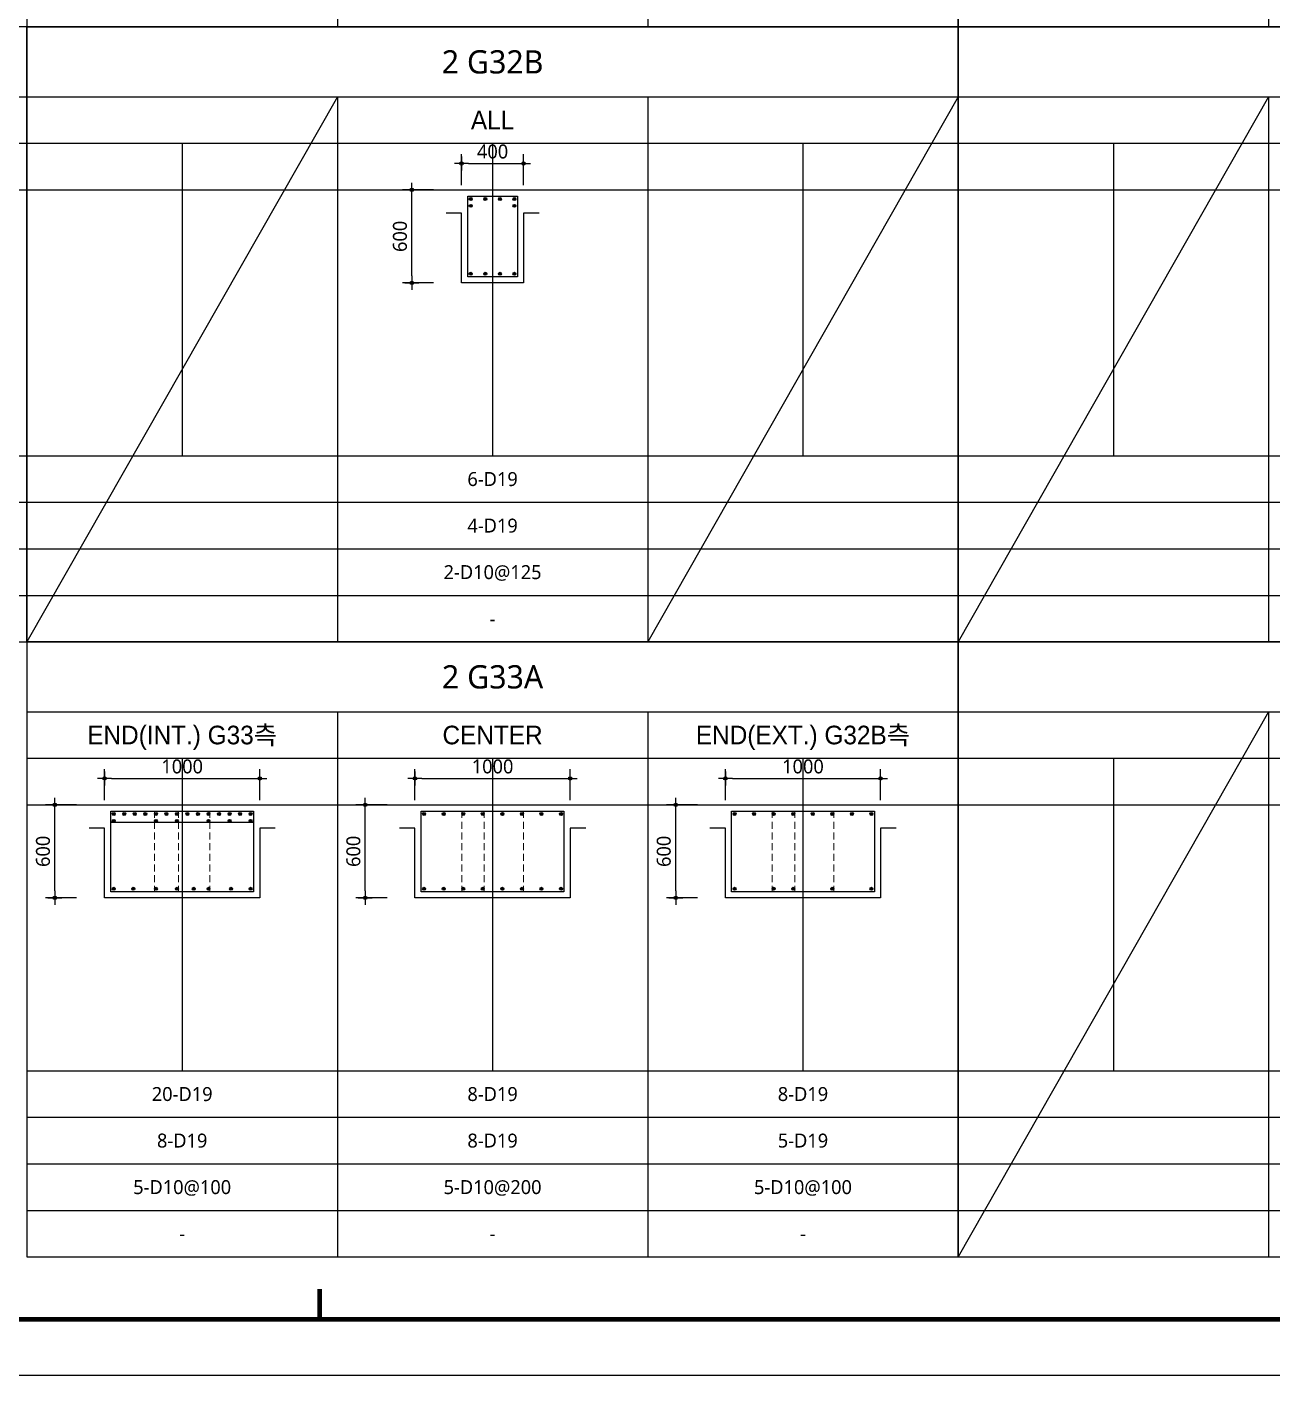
# Model space of a CAD drawing. Header units: millimetres. Extents: x 0 to 252030, y -124740 to 196020.
# Drawn here: x 85353 to 93375, y 124740 to 133430 of the extents above; entities that cross this region are included whole.
import ezdxf
from ezdxf.enums import TextEntityAlignment as Align

# ---------------------------------------------------------------- set-up
doc = ezdxf.new("R2010")
doc.units = ezdxf.units.MM
doc.header["$LTSCALE"] = 30
doc.linetypes.add('HID', pattern=[2.3, 1.5, -0.8])
doc.layers.get('DEFPOINTS').update_dxf_attribs({"color": 142})
for name, color, linetype in [('0-SEC1', 3, 'Continuous'), ('CON', 2, 'Continuous'), ('DIM', 7, 'Continuous'), ('ETC', 7, 'Continuous'), ('S-철근', 3, 'Continuous'), ('SHEET', 7, 'Continuous'), ('TXT', 3, 'Continuous'), ('XR-FORM_(도룡동)$0$Sheet', 7, 'Continuous')]:
    doc.layers.add(name, color=color, linetype=linetype)
doc.layers.add('TieBar', color=7, linetype='HID', lineweight=0)
doc.styles.get("Standard").update_dxf_attribs({"font": 'malgun.ttf'})
doc.styles.add('돋움', font='Dotum.ttf')
doc.styles.add('맑은 고딕', font='malgun.ttf')
doc.dimstyles.new('30NDIM', dxfattribs={"dimscale": 50, "dimtxt": 3, "dimasz": 1.5, "dimexe": 2, "dimexo": 6, "dimgap": 1, "dimtad": 1, "dimdec": 0, "dimrnd": 0.25, "dimzin": 0, "dimdsep": 46, "dimtxsty": 'Standard', "dimblk": 'Z_DOT', "dimcen": 5, "dimclrd": 256, "dimclre": 256, "dimclrt": 3, "dimadec": 0, "dimazin": 0, "dimtm": 1e-09, "dimtfac": 1, "dimtdec": 0, "dimtix": 1, "dimtmove": 2, "dimatfit": 1, "dimldrblk": 'Z_DOT', "dimfxl": 1, "dimtolj": 1, "dimtzin": 0, "dimarcsym": 0})

# ---------------------------------------------------------------- blocks, each defined once
blk = doc.blocks.new('XR-FORM_(도룡동)$0$S')
at = {"layer": 'XR-FORM_(도룡동)$0$Sheet', "const_width": 100}
blk.add_lwpolyline([(1850, 57950), (82250, 57950), (82250, 1200), (1850, 1200)], close=True, dxfattribs=at)
at = {"layer": 'XR-FORM_(도룡동)$0$Sheet', "linetype": 'Continuous', "const_width": 100}
blk.add_lwpolyline([(38745, 1846), (38745, 1200)], dxfattribs=at)
blk = doc.blocks.new('XR-FORM_(도룡동)', base_point=(101.33, -56114.51))
at = {"layer": 'DEFPOINTS'}
blk.add_lwpolyline([(0, 0), (420, 0), (420, 297), (0, 297)], close=True, dxfattribs=at)
at = {"xscale": 0.005, "yscale": 0.005, "zscale": 0.005}
blk.add_blockref('XR-FORM_(도룡동)$0$S', (-0.25, 0), dxfattribs=at)
blk = doc.blocks.new('4등분')
at = {"layer": 'DEFPOINTS'}
for p, q in [((1000, 3214.5), (1000, 1200)), ((3000, 3214.5), (3000, 1200)), ((5000, 3214.5), (5000, 1200)), ((0, 2914.5), (6000, 2914.5))]:
    blk.add_line(p, q, dxfattribs=at)
at = {"layer": 'SHEET'}
blk.add_line((0, 3514.5), (6000, 3514.5), dxfattribs=at)
at = {"layer": 'SHEET', "color": 6}
for p, q in [((2000, 3514.5), (2000, 0)), ((4000, 3514.5), (4000, 0)), ((0, 3214.5), (6000, 3214.5)), ((0, 1200), (6000, 1200)), ((0, 900), (6000, 900)), ((0, 600), (6000, 600)), ((0, 300), (6000, 300))]:
    blk.add_line(p, q, dxfattribs=at)
at = {"layer": 'SHEET'}
blk.add_lwpolyline([(6000, 3964.5), (0, 3964.5), (0, 0), (6000, 0)], close=True, dxfattribs=at)
blk = doc.blocks.new('Z_DOT')
at = {"layer": 'DIM', "color": 0}
for p, q in [((-1, 0), (1, 0)), ((0, -1), (0, 1))]:
    blk.add_line(p, q, dxfattribs=at)
for radius in [0.25, 0.125]:
    blk.add_circle((0, 0), radius, dxfattribs=at)
blk = doc.blocks.new('*D376')
at = {"layer": 'DEFPOINTS', "color": 0, "transparency": 16777216}
for p in [(88553, 132550.7), (88153, 132230.5), (88553, 132230.5)]:
    blk.add_point(p, dxfattribs=at)
at = {"layer": 'DIM', "lineweight": -2, "transparency": 16777216}
for p, q in [((88153, 132410.5), (88153, 132610.7)), ((88198, 132550.7), (88508, 132550.7)), ((88553, 132410.5), (88553, 132610.7))]:
    blk.add_line(p, q, dxfattribs=at)
at = {"layer": 'DIM', "lineweight": -2, "transparency": 16777216, "xscale": 45, "yscale": 45, "zscale": 45, "rotation": 180}
blk.add_blockref('Z_DOT', (88153, 132550.7), dxfattribs=at)
at = {"layer": 'DIM', "lineweight": -2, "transparency": 16777216, "xscale": 45, "yscale": 45, "zscale": 45}
blk.add_blockref('Z_DOT', (88553, 132550.7), dxfattribs=at)
at = {"layer": 'DIM', "color": 3, "transparency": 16777216, "insert": (88353, 132627.1), "char_height": 90, "attachment_point": 5}
blk.add_mtext('\\A1;400', dxfattribs=at)
blk = doc.blocks.new('*D377')
at = {"layer": 'DEFPOINTS', "color": 0, "transparency": 16777216}
for p in [(87832.8, 132380.5), (88153, 132380.5), (88153, 131780.5)]:
    blk.add_point(p, dxfattribs=at)
at = {"layer": 'DIM', "lineweight": -2, "transparency": 16777216}
for p, q in [((87973, 132380.5), (87772.8, 132380.5)), ((87832.8, 131825.5), (87832.8, 132335.5)), ((87973, 131780.5), (87772.8, 131780.5))]:
    blk.add_line(p, q, dxfattribs=at)
at = {"layer": 'DIM', "lineweight": -2, "transparency": 16777216, "xscale": 45, "yscale": 45, "zscale": 45}
for p, rotation in [((87832.8, 132380.5), 90), ((87832.8, 131780.5), 270)]:
    blk.add_blockref('Z_DOT', p, dxfattribs=dict(at, rotation=rotation))
at = {"layer": 'DIM', "color": 3, "transparency": 16777216, "insert": (87756.4, 132080.5), "char_height": 90, "attachment_point": 5, "rotation": 90}
blk.add_mtext('\\A1;600', dxfattribs=at)
blk = doc.blocks.new('*D325')
at = {"layer": 'DEFPOINTS', "color": 0, "transparency": 16777216}
for p in [(86853, 128586.2), (85853, 128266), (86853, 128266)]:
    blk.add_point(p, dxfattribs=at)
at = {"layer": 'DIM', "lineweight": -2, "transparency": 16777216}
for p, q in [((85853, 128446), (85853, 128646.2)), ((86853, 128446), (86853, 128646.2)), ((85898, 128586.2), (86808, 128586.2))]:
    blk.add_line(p, q, dxfattribs=at)
at = {"layer": 'DIM', "lineweight": -2, "transparency": 16777216, "xscale": 45, "yscale": 45, "zscale": 45, "rotation": 180}
blk.add_blockref('Z_DOT', (85853, 128586.2), dxfattribs=at)
at = {"layer": 'DIM', "lineweight": -2, "transparency": 16777216, "xscale": 45, "yscale": 45, "zscale": 45}
blk.add_blockref('Z_DOT', (86853, 128586.2), dxfattribs=at)
at = {"layer": 'DIM', "color": 3, "transparency": 16777216, "insert": (86353, 128662.9), "char_height": 90, "attachment_point": 5}
blk.add_mtext('\\A1;1000', dxfattribs=at)
blk = doc.blocks.new('*D326')
at = {"layer": 'DEFPOINTS', "color": 0, "transparency": 16777216}
for p in [(85532.8, 128416), (85853, 128416), (85853, 127816)]:
    blk.add_point(p, dxfattribs=at)
at = {"layer": 'DIM', "lineweight": -2, "transparency": 16777216}
for p, q in [((85673, 128416), (85472.8, 128416)), ((85532.8, 127861), (85532.8, 128371)), ((85673, 127816), (85472.8, 127816))]:
    blk.add_line(p, q, dxfattribs=at)
at = {"layer": 'DIM', "lineweight": -2, "transparency": 16777216, "xscale": 45, "yscale": 45, "zscale": 45}
for p, rotation in [((85532.8, 128416), 90), ((85532.8, 127816), 270)]:
    blk.add_blockref('Z_DOT', p, dxfattribs=dict(at, rotation=rotation))
at = {"layer": 'DIM', "color": 3, "transparency": 16777216, "insert": (85456.4, 128116), "char_height": 90, "attachment_point": 5, "rotation": 90}
blk.add_mtext('\\A1;600', dxfattribs=at)
blk = doc.blocks.new('*D327')
at = {"layer": 'DEFPOINTS', "color": 0, "transparency": 16777216}
for p in [(88853, 128586.2), (87853, 128266), (88853, 128266)]:
    blk.add_point(p, dxfattribs=at)
at = {"layer": 'DIM', "lineweight": -2, "transparency": 16777216}
for p, q in [((87853, 128446), (87853, 128646.2)), ((88853, 128446), (88853, 128646.2)), ((87898, 128586.2), (88808, 128586.2))]:
    blk.add_line(p, q, dxfattribs=at)
at = {"layer": 'DIM', "lineweight": -2, "transparency": 16777216, "xscale": 45, "yscale": 45, "zscale": 45, "rotation": 180}
blk.add_blockref('Z_DOT', (87853, 128586.2), dxfattribs=at)
at = {"layer": 'DIM', "lineweight": -2, "transparency": 16777216, "xscale": 45, "yscale": 45, "zscale": 45}
blk.add_blockref('Z_DOT', (88853, 128586.2), dxfattribs=at)
at = {"layer": 'DIM', "color": 3, "transparency": 16777216, "insert": (88353, 128662.9), "char_height": 90, "attachment_point": 5}
blk.add_mtext('\\A1;1000', dxfattribs=at)
blk = doc.blocks.new('*D328')
at = {"layer": 'DEFPOINTS', "color": 0, "transparency": 16777216}
for p in [(87532.8, 128416), (87853, 128416), (87853, 127816)]:
    blk.add_point(p, dxfattribs=at)
at = {"layer": 'DIM', "lineweight": -2, "transparency": 16777216}
for p, q in [((87673, 128416), (87472.8, 128416)), ((87532.8, 127861), (87532.8, 128371)), ((87673, 127816), (87472.8, 127816))]:
    blk.add_line(p, q, dxfattribs=at)
at = {"layer": 'DIM', "lineweight": -2, "transparency": 16777216, "xscale": 45, "yscale": 45, "zscale": 45}
for p, rotation in [((87532.8, 128416), 90), ((87532.8, 127816), 270)]:
    blk.add_blockref('Z_DOT', p, dxfattribs=dict(at, rotation=rotation))
at = {"layer": 'DIM', "color": 3, "transparency": 16777216, "insert": (87456.4, 128116), "char_height": 90, "attachment_point": 5, "rotation": 90}
blk.add_mtext('\\A1;600', dxfattribs=at)
blk = doc.blocks.new('*D329')
at = {"layer": 'DEFPOINTS', "color": 0, "transparency": 16777216}
for p in [(90853, 128586.2), (89853, 128266), (90853, 128266)]:
    blk.add_point(p, dxfattribs=at)
at = {"layer": 'DIM', "lineweight": -2, "transparency": 16777216}
for p, q in [((89853, 128446), (89853, 128646.2)), ((90853, 128446), (90853, 128646.2)), ((89898, 128586.2), (90808, 128586.2))]:
    blk.add_line(p, q, dxfattribs=at)
at = {"layer": 'DIM', "lineweight": -2, "transparency": 16777216, "xscale": 45, "yscale": 45, "zscale": 45, "rotation": 180}
blk.add_blockref('Z_DOT', (89853, 128586.2), dxfattribs=at)
at = {"layer": 'DIM', "lineweight": -2, "transparency": 16777216, "xscale": 45, "yscale": 45, "zscale": 45}
blk.add_blockref('Z_DOT', (90853, 128586.2), dxfattribs=at)
at = {"layer": 'DIM', "color": 3, "transparency": 16777216, "insert": (90353, 128662.9), "char_height": 90, "attachment_point": 5}
blk.add_mtext('\\A1;1000', dxfattribs=at)
blk = doc.blocks.new('*D330')
at = {"layer": 'DEFPOINTS', "color": 0, "transparency": 16777216}
for p in [(89532.8, 128416), (89853, 128416), (89853, 127816)]:
    blk.add_point(p, dxfattribs=at)
at = {"layer": 'DIM', "lineweight": -2, "transparency": 16777216}
for p, q in [((89673, 128416), (89472.8, 128416)), ((89532.8, 127861), (89532.8, 128371)), ((89673, 127816), (89472.8, 127816))]:
    blk.add_line(p, q, dxfattribs=at)
at = {"layer": 'DIM', "lineweight": -2, "transparency": 16777216, "xscale": 45, "yscale": 45, "zscale": 45}
for p, rotation in [((89532.8, 128416), 90), ((89532.8, 127816), 270)]:
    blk.add_blockref('Z_DOT', p, dxfattribs=dict(at, rotation=rotation))
at = {"layer": 'DIM', "color": 3, "transparency": 16777216, "insert": (89456.4, 128116), "char_height": 90, "attachment_point": 5, "rotation": 90}
blk.add_mtext('\\A1;600', dxfattribs=at)

msp = doc.modelspace()

# ---------------------------------------------------------------- hatches: boundary and pattern name
at = {"layer": 'S-철근'}
h = msp.add_hatch(color=256, dxfattribs=at)
edge = h.paths.add_edge_path()
edge.add_arc((88212.08013, 132321.41992), 9.55, 0, 180)
edge.add_arc((88212.08013, 132321.41992), 9.55, 180, 360)
h = msp.add_hatch(color=256, dxfattribs=at)
edge = h.paths.add_edge_path()
edge.add_arc((88212.08013, 132277.31992), 9.55, 0, 180)
edge.add_arc((88212.08013, 132277.31992), 9.55, 180, 360)
h = msp.add_hatch(color=256, dxfattribs=at)
edge = h.paths.add_edge_path()
edge.add_arc((88306.0268, 132321.41992), 9.55, 0, 180)
edge.add_arc((88306.0268, 132321.41992), 9.55, 180, 360)
h = msp.add_hatch(color=256, dxfattribs=at)
edge = h.paths.add_edge_path()
edge.add_arc((88399.97347, 132321.41992), 9.55, 0, 180)
edge.add_arc((88399.97347, 132321.41992), 9.55, 180, 360)
h = msp.add_hatch(color=256, dxfattribs=at)
edge = h.paths.add_edge_path()
edge.add_arc((88493.92013, 132321.41992), 9.55, 0, 180)
edge.add_arc((88493.92013, 132321.41992), 9.55, 180, 360)
h = msp.add_hatch(color=256, dxfattribs=at)
edge = h.paths.add_edge_path()
edge.add_arc((88493.92013, 132277.31992), 9.55, 0, 180)
edge.add_arc((88493.92013, 132277.31992), 9.55, 180, 360)
h = msp.add_hatch(color=256, dxfattribs=at)
edge = h.paths.add_edge_path()
edge.add_arc((88212.08013, 131839.57992), 9.55, 0, 180)
edge.add_arc((88212.08013, 131839.57992), 9.55, 180, 360)
h = msp.add_hatch(color=256, dxfattribs=at)
edge = h.paths.add_edge_path()
edge.add_arc((88306.0268, 131839.57992), 9.55, 0, 180)
edge.add_arc((88306.0268, 131839.57992), 9.55, 180, 360)
h = msp.add_hatch(color=256, dxfattribs=at)
edge = h.paths.add_edge_path()
edge.add_arc((88399.97347, 131839.57992), 9.55, 0, 180)
edge.add_arc((88399.97347, 131839.57992), 9.55, 180, 360)
h = msp.add_hatch(color=256, dxfattribs=at)
edge = h.paths.add_edge_path()
edge.add_arc((88493.92013, 131839.57992), 9.55, 0, 180)
edge.add_arc((88493.92013, 131839.57992), 9.55, 180, 360)
h = msp.add_hatch(color=256, dxfattribs=at)
edge = h.paths.add_edge_path()
edge.add_arc((85912.08013, 128356.91992), 9.55, 0, 180)
edge.add_arc((85912.08013, 128356.91992), 9.55, 180, 360)
h = msp.add_hatch(color=256, dxfattribs=at)
edge = h.paths.add_edge_path()
edge.add_arc((85979.91398, 128356.91992), 9.55, 0, 180)
edge.add_arc((85979.91398, 128356.91992), 9.55, 180, 360)
h = msp.add_hatch(color=256, dxfattribs=at)
edge = h.paths.add_edge_path()
edge.add_arc((86047.74782, 128356.91992), 9.55, 0, 180)
edge.add_arc((86047.74782, 128356.91992), 9.55, 180, 360)
h = msp.add_hatch(color=256, dxfattribs=at)
edge = h.paths.add_edge_path()
edge.add_arc((86115.58167, 128356.91992), 9.55, 0, 180)
edge.add_arc((86115.58167, 128356.91992), 9.55, 180, 360)
h = msp.add_hatch(color=256, dxfattribs=at)
edge = h.paths.add_edge_path()
edge.add_arc((86183.41552, 128356.91992), 9.55, 0, 180)
edge.add_arc((86183.41552, 128356.91992), 9.55, 180, 360)
h = msp.add_hatch(color=256, dxfattribs=at)
edge = h.paths.add_edge_path()
edge.add_arc((86251.24936, 128356.91992), 9.55, 0, 180)
edge.add_arc((86251.24936, 128356.91992), 9.55, 180, 360)
h = msp.add_hatch(color=256, dxfattribs=at)
edge = h.paths.add_edge_path()
edge.add_arc((86319.08321, 128356.91992), 9.55, 0, 180)
edge.add_arc((86319.08321, 128356.91992), 9.55, 180, 360)
h = msp.add_hatch(color=256, dxfattribs=at)
edge = h.paths.add_edge_path()
edge.add_arc((86386.91706, 128356.91992), 9.55, 0, 180)
edge.add_arc((86386.91706, 128356.91992), 9.55, 180, 360)
h = msp.add_hatch(color=256, dxfattribs=at)
edge = h.paths.add_edge_path()
edge.add_arc((86454.7509, 128356.91992), 9.55, 0, 180)
edge.add_arc((86454.7509, 128356.91992), 9.55, 180, 360)
h = msp.add_hatch(color=256, dxfattribs=at)
edge = h.paths.add_edge_path()
edge.add_arc((86522.58475, 128356.91992), 9.55, 0, 180)
edge.add_arc((86522.58475, 128356.91992), 9.55, 180, 360)
h = msp.add_hatch(color=256, dxfattribs=at)
edge = h.paths.add_edge_path()
edge.add_arc((86590.41859, 128356.91992), 9.55, 0, 180)
edge.add_arc((86590.41859, 128356.91992), 9.55, 180, 360)
h = msp.add_hatch(color=256, dxfattribs=at)
edge = h.paths.add_edge_path()
edge.add_arc((86658.25244, 128356.91992), 9.55, 0, 180)
edge.add_arc((86658.25244, 128356.91992), 9.55, 180, 360)
h = msp.add_hatch(color=256, dxfattribs=at)
edge = h.paths.add_edge_path()
edge.add_arc((86726.08629, 128356.91992), 9.55, 0, 180)
edge.add_arc((86726.08629, 128356.91992), 9.55, 180, 360)
h = msp.add_hatch(color=256, dxfattribs=at)
edge = h.paths.add_edge_path()
edge.add_arc((86793.92013, 128356.91992), 9.55, 0, 180)
edge.add_arc((86793.92013, 128356.91992), 9.55, 180, 360)
h = msp.add_hatch(color=256, dxfattribs=at)
edge = h.paths.add_edge_path()
edge.add_arc((87912.08013, 128356.91992), 9.55, 0, 180)
edge.add_arc((87912.08013, 128356.91992), 9.55, 180, 360)
h = msp.add_hatch(color=256, dxfattribs=at)
edge = h.paths.add_edge_path()
edge.add_arc((88038.05728, 128356.91992), 9.55, 0, 180)
edge.add_arc((88038.05728, 128356.91992), 9.55, 180, 360)
h = msp.add_hatch(color=256, dxfattribs=at)
edge = h.paths.add_edge_path()
edge.add_arc((88164.03442, 128356.91992), 9.55, 0, 180)
edge.add_arc((88164.03442, 128356.91992), 9.55, 180, 360)
h = msp.add_hatch(color=256, dxfattribs=at)
edge = h.paths.add_edge_path()
edge.add_arc((88290.01156, 128356.91992), 9.55, 0, 180)
edge.add_arc((88290.01156, 128356.91992), 9.55, 180, 360)
h = msp.add_hatch(color=256, dxfattribs=at)
edge = h.paths.add_edge_path()
edge.add_arc((88415.9887, 128356.91992), 9.55, 0, 180)
edge.add_arc((88415.9887, 128356.91992), 9.55, 180, 360)
h = msp.add_hatch(color=256, dxfattribs=at)
edge = h.paths.add_edge_path()
edge.add_arc((88541.96585, 128356.91992), 9.55, 0, 180)
edge.add_arc((88541.96585, 128356.91992), 9.55, 180, 360)
h = msp.add_hatch(color=256, dxfattribs=at)
edge = h.paths.add_edge_path()
edge.add_arc((88667.94299, 128356.91992), 9.55, 0, 180)
edge.add_arc((88667.94299, 128356.91992), 9.55, 180, 360)
h = msp.add_hatch(color=256, dxfattribs=at)
edge = h.paths.add_edge_path()
edge.add_arc((88793.92013, 128356.91992), 9.55, 0, 180)
edge.add_arc((88793.92013, 128356.91992), 9.55, 180, 360)
h = msp.add_hatch(color=256, dxfattribs=at)
edge = h.paths.add_edge_path()
edge.add_arc((89912.08013, 128356.91992), 9.55, 0, 180)
edge.add_arc((89912.08013, 128356.91992), 9.55, 180, 360)
h = msp.add_hatch(color=256, dxfattribs=at)
edge = h.paths.add_edge_path()
edge.add_arc((90038.05728, 128356.91992), 9.55, 0, 180)
edge.add_arc((90038.05728, 128356.91992), 9.55, 180, 360)
h = msp.add_hatch(color=256, dxfattribs=at)
edge = h.paths.add_edge_path()
edge.add_arc((90164.03442, 128356.91992), 9.55, 0, 180)
edge.add_arc((90164.03442, 128356.91992), 9.55, 180, 360)
h = msp.add_hatch(color=256, dxfattribs=at)
edge = h.paths.add_edge_path()
edge.add_arc((90290.01156, 128356.91992), 9.55, 0, 180)
edge.add_arc((90290.01156, 128356.91992), 9.55, 180, 360)
h = msp.add_hatch(color=256, dxfattribs=at)
edge = h.paths.add_edge_path()
edge.add_arc((90415.9887, 128356.91992), 9.55, 0, 180)
edge.add_arc((90415.9887, 128356.91992), 9.55, 180, 360)
h = msp.add_hatch(color=256, dxfattribs=at)
edge = h.paths.add_edge_path()
edge.add_arc((90541.96585, 128356.91992), 9.55, 0, 180)
edge.add_arc((90541.96585, 128356.91992), 9.55, 180, 360)
h = msp.add_hatch(color=256, dxfattribs=at)
edge = h.paths.add_edge_path()
edge.add_arc((90667.94299, 128356.91992), 9.55, 0, 180)
edge.add_arc((90667.94299, 128356.91992), 9.55, 180, 360)
h = msp.add_hatch(color=256, dxfattribs=at)
edge = h.paths.add_edge_path()
edge.add_arc((90793.92013, 128356.91992), 9.55, 0, 180)
edge.add_arc((90793.92013, 128356.91992), 9.55, 180, 360)
h = msp.add_hatch(color=256, dxfattribs=at)
edge = h.paths.add_edge_path()
edge.add_arc((85912.08013, 128312.81992), 9.55, 0, 180)
edge.add_arc((85912.08013, 128312.81992), 9.55, 180, 360)
h = msp.add_hatch(color=256, dxfattribs=at)
edge = h.paths.add_edge_path()
edge.add_arc((86183.41552, 128312.81992), 9.55, 0, 180)
edge.add_arc((86183.41552, 128312.81992), 9.55, 180, 360)
h = msp.add_hatch(color=256, dxfattribs=at)
edge = h.paths.add_edge_path()
edge.add_arc((86319.08321, 128312.81992), 9.55, 0, 180)
edge.add_arc((86319.08321, 128312.81992), 9.55, 180, 360)
h = msp.add_hatch(color=256, dxfattribs=at)
edge = h.paths.add_edge_path()
edge.add_arc((86522.58475, 128312.81992), 9.55, 0, 180)
edge.add_arc((86522.58475, 128312.81992), 9.55, 180, 360)
h = msp.add_hatch(color=256, dxfattribs=at)
edge = h.paths.add_edge_path()
edge.add_arc((86658.25244, 128312.81992), 9.55, 0, 180)
edge.add_arc((86658.25244, 128312.81992), 9.55, 180, 360)
h = msp.add_hatch(color=256, dxfattribs=at)
edge = h.paths.add_edge_path()
edge.add_arc((86793.92013, 128312.81992), 9.55, 0, 180)
edge.add_arc((86793.92013, 128312.81992), 9.55, 180, 360)
h = msp.add_hatch(color=256, dxfattribs=at)
edge = h.paths.add_edge_path()
edge.add_arc((85912.08013, 127875.07992), 9.55, 0, 180)
edge.add_arc((85912.08013, 127875.07992), 9.55, 180, 360)
h = msp.add_hatch(color=256, dxfattribs=at)
edge = h.paths.add_edge_path()
edge.add_arc((86038.05728, 127875.07992), 9.55, 0, 180)
edge.add_arc((86038.05728, 127875.07992), 9.55, 180, 360)
h = msp.add_hatch(color=256, dxfattribs=at)
edge = h.paths.add_edge_path()
edge.add_arc((86183.41552, 127875.07992), 9.55, 0, 180)
edge.add_arc((86183.41552, 127875.07992), 9.55, 180, 360)
h = msp.add_hatch(color=256, dxfattribs=at)
edge = h.paths.add_edge_path()
edge.add_arc((86319.08321, 127875.07992), 9.55, 0, 180)
edge.add_arc((86319.08321, 127875.07992), 9.55, 180, 360)
h = msp.add_hatch(color=256, dxfattribs=at)
edge = h.paths.add_edge_path()
edge.add_arc((86427.65939, 127875.07992), 9.55, 0, 180)
edge.add_arc((86427.65939, 127875.07992), 9.55, 180, 360)
h = msp.add_hatch(color=256, dxfattribs=at)
edge = h.paths.add_edge_path()
edge.add_arc((86522.58475, 127875.07992), 9.55, 0, 180)
edge.add_arc((86522.58475, 127875.07992), 9.55, 180, 360)
h = msp.add_hatch(color=256, dxfattribs=at)
edge = h.paths.add_edge_path()
edge.add_arc((86667.94299, 127875.07992), 9.55, 0, 180)
edge.add_arc((86667.94299, 127875.07992), 9.55, 180, 360)
h = msp.add_hatch(color=256, dxfattribs=at)
edge = h.paths.add_edge_path()
edge.add_arc((86793.92013, 127875.07992), 9.55, 0, 180)
edge.add_arc((86793.92013, 127875.07992), 9.55, 180, 360)
h = msp.add_hatch(color=256, dxfattribs=at)
edge = h.paths.add_edge_path()
edge.add_arc((87912.08013, 127875.07992), 9.55, 0, 180)
edge.add_arc((87912.08013, 127875.07992), 9.55, 180, 360)
h = msp.add_hatch(color=256, dxfattribs=at)
edge = h.paths.add_edge_path()
edge.add_arc((88038.05728, 127875.07992), 9.55, 0, 180)
edge.add_arc((88038.05728, 127875.07992), 9.55, 180, 360)
h = msp.add_hatch(color=256, dxfattribs=at)
edge = h.paths.add_edge_path()
edge.add_arc((88164.03442, 127875.07992), 9.55, 0, 180)
edge.add_arc((88164.03442, 127875.07992), 9.55, 180, 360)
h = msp.add_hatch(color=256, dxfattribs=at)
edge = h.paths.add_edge_path()
edge.add_arc((88290.01156, 127875.07992), 9.55, 0, 180)
edge.add_arc((88290.01156, 127875.07992), 9.55, 180, 360)
h = msp.add_hatch(color=256, dxfattribs=at)
edge = h.paths.add_edge_path()
edge.add_arc((88415.9887, 127875.07992), 9.55, 0, 180)
edge.add_arc((88415.9887, 127875.07992), 9.55, 180, 360)
h = msp.add_hatch(color=256, dxfattribs=at)
edge = h.paths.add_edge_path()
edge.add_arc((88541.96585, 127875.07992), 9.55, 0, 180)
edge.add_arc((88541.96585, 127875.07992), 9.55, 180, 360)
h = msp.add_hatch(color=256, dxfattribs=at)
edge = h.paths.add_edge_path()
edge.add_arc((88667.94299, 127875.07992), 9.55, 0, 180)
edge.add_arc((88667.94299, 127875.07992), 9.55, 180, 360)
h = msp.add_hatch(color=256, dxfattribs=at)
edge = h.paths.add_edge_path()
edge.add_arc((88793.92013, 127875.07992), 9.55, 0, 180)
edge.add_arc((88793.92013, 127875.07992), 9.55, 180, 360)
h = msp.add_hatch(color=256, dxfattribs=at)
edge = h.paths.add_edge_path()
edge.add_arc((89912.08013, 127875.07992), 9.55, 0, 180)
edge.add_arc((89912.08013, 127875.07992), 9.55, 180, 360)
h = msp.add_hatch(color=256, dxfattribs=at)
edge = h.paths.add_edge_path()
edge.add_arc((90164.03442, 127875.07992), 9.55, 0, 180)
edge.add_arc((90164.03442, 127875.07992), 9.55, 180, 360)
h = msp.add_hatch(color=256, dxfattribs=at)
edge = h.paths.add_edge_path()
edge.add_arc((90290.01156, 127875.07992), 9.55, 0, 180)
edge.add_arc((90290.01156, 127875.07992), 9.55, 180, 360)
h = msp.add_hatch(color=256, dxfattribs=at)
edge = h.paths.add_edge_path()
edge.add_arc((90541.96585, 127875.07992), 9.55, 0, 180)
edge.add_arc((90541.96585, 127875.07992), 9.55, 180, 360)
h = msp.add_hatch(color=256, dxfattribs=at)
edge = h.paths.add_edge_path()
edge.add_arc((90793.92013, 127875.07992), 9.55, 0, 180)
edge.add_arc((90793.92013, 127875.07992), 9.55, 180, 360)

# ---------------------------------------------------------------- linework, layer by layer
at = {"layer": 'CON', "color": 8}
for p, q in [((88053.00013, 132380.49992), (88653.00013, 132380.49992)), ((85753.00013, 128415.99992), (86953.00013, 128415.99992)), ((87753.00013, 128415.99992), (88953.00013, 128415.99992)), ((89753.00013, 128415.99992), (90953.00013, 128415.99992))]:
    msp.add_line(p, q, dxfattribs=at)
for points in [[(88653.00013, 132230.49992), (88553.00013, 132230.49992), (88553.00013, 131780.49992), (88153.00013, 131780.49992), (88153.00013, 132230.49992), (88053.00013, 132230.49992)], [(86953.00013, 128265.99992), (86853.00013, 128265.99992), (86853.00013, 127815.99992), (85853.00013, 127815.99992), (85853.00013, 128265.99992), (85753.00013, 128265.99992)], [(88953.00013, 128265.99992), (88853.00013, 128265.99992), (88853.00013, 127815.99992), (87853.00013, 127815.99992), (87853.00013, 128265.99992), (87753.00013, 128265.99992)], [(90953.00013, 128265.99992), (90853.00013, 128265.99992), (90853.00013, 127815.99992), (89853.00013, 127815.99992), (89853.00013, 128265.99992), (89753.00013, 128265.99992)]]:
    msp.add_lwpolyline(points, dxfattribs=at)
at = {"layer": 'ETC', "color": 8}
msp.add_line((85893.00013, 128303.26992), (86813.00013, 128303.26992), dxfattribs=at)
at = {"layer": 'S-철근'}
for points in [[(88193.00013, 131820.49992), (88193.00013, 132340.49992), (88513.00013, 132340.49992), (88513.00013, 131820.49992), (88193.00013, 131820.49992)], [(85893.00013, 127855.99992), (85893.00013, 128375.99992), (86813.00013, 128375.99992), (86813.00013, 127855.99992), (85893.00013, 127855.99992)], [(87893.00013, 127855.99992), (87893.00013, 128375.99992), (88813.00013, 128375.99992), (88813.00013, 127855.99992), (87893.00013, 127855.99992)], [(89893.00013, 127855.99992), (89893.00013, 128375.99992), (90813.00013, 128375.99992), (90813.00013, 127855.99992), (89893.00013, 127855.99992)]]:
    msp.add_lwpolyline(points, dxfattribs=at)
for centre in [(88212.08013, 132321.41992), (88212.08013, 132277.31992), (88306.0268, 132321.41992), (88399.97347, 132321.41992), (88493.92013, 132321.41992), (88493.92013, 132277.31992), (88212.08013, 131839.57992), (88306.0268, 131839.57992), (88399.97347, 131839.57992), (88493.92013, 131839.57992), (85912.08013, 128356.91992), (85979.91398, 128356.91992), (86047.74782, 128356.91992), (86115.58167, 128356.91992), (86183.41552, 128356.91992), (86251.24936, 128356.91992), (86319.08321, 128356.91992), (86386.91706, 128356.91992), (86454.7509, 128356.91992), (86522.58475, 128356.91992), (86590.41859, 128356.91992), (86658.25244, 128356.91992), (86726.08629, 128356.91992), (86793.92013, 128356.91992), (87912.08013, 128356.91992), (88038.05728, 128356.91992), (88164.03442, 128356.91992), (88290.01156, 128356.91992), (88415.9887, 128356.91992), (88541.96585, 128356.91992), (88667.94299, 128356.91992), (88793.92013, 128356.91992), (89912.08013, 128356.91992), (90038.05728, 128356.91992), (90164.03442, 128356.91992), (90290.01156, 128356.91992), (90415.9887, 128356.91992), (90541.96585, 128356.91992), (90667.94299, 128356.91992), (90793.92013, 128356.91992), (85912.08013, 128312.81992), (86183.41552, 128312.81992), (86319.08321, 128312.81992), (86522.58475, 128312.81992), (86658.25244, 128312.81992), (86793.92013, 128312.81992), (85912.08013, 127875.07992), (86038.05728, 127875.07992), (86183.41552, 127875.07992), (86319.08321, 127875.07992), (86427.65939, 127875.07992), (86522.58475, 127875.07992), (86667.94299, 127875.07992), (86793.92013, 127875.07992), (87912.08013, 127875.07992), (88038.05728, 127875.07992), (88164.03442, 127875.07992), (88290.01156, 127875.07992), (88415.9887, 127875.07992), (88541.96585, 127875.07992), (88667.94299, 127875.07992), (88793.92013, 127875.07992), (89912.08013, 127875.07992), (90164.03442, 127875.07992), (90290.01156, 127875.07992), (90541.96585, 127875.07992), (90793.92013, 127875.07992)]:
    msp.add_circle(centre, 9.55, dxfattribs=at)
at = {"layer": 'SHEET'}
for p, q in [((87353.00013, 132980.49992), (85353.00013, 129465.99992)), ((91353.00013, 132980.49992), (89353.00013, 129465.99992)), ((93353.00013, 132980.49992), (91353.00013, 129465.99992)), ((93353.00013, 129015.99992), (91353.00013, 125501.49992))]:
    msp.add_line(p, q, dxfattribs=at)
at = {"layer": 'TieBar'}
for p, q in [((86173.86552, 128375.99992), (86173.86552, 127855.99992)), ((86328.63321, 128375.99992), (86328.63321, 127855.99992)), ((86532.13475, 128375.99992), (86532.13475, 127855.99992)), ((88154.48442, 128375.99992), (88154.48442, 127855.99992)), ((88299.56156, 128375.99992), (88299.56156, 127855.99992)), ((88551.51585, 128375.99992), (88551.51585, 127855.99992)), ((90154.48442, 128375.99992), (90154.48442, 127855.99992)), ((90299.56156, 128375.99992), (90299.56156, 127855.99992)), ((90551.51585, 128375.99992), (90551.51585, 127855.99992))]:
    msp.add_line(p, q, dxfattribs=at)

# ---------------------------------------------------------------- block references
for p in [(85353.00013, 133430.49992), (91353.00013, 133430.49992), (79353.00013, 129465.99992), (85353.00013, 129465.99992), (91353.00013, 129465.99992), (85353.00013, 125501.49992), (91353.00013, 125501.49992)]:
    msp.add_blockref('4등분', p)
at = {"layer": '0-SEC1', "xscale": 60, "yscale": 60, "zscale": 60}
msp.add_blockref('XR-FORM_(도룡동)', (81710.02429, -3242130.57868), dxfattribs=at)

# ---------------------------------------------------------------- texts
at = {"layer": 'TXT', "color": 2, "style": '맑은 고딕'}
for s, p in [('2 G32B', (88353.00013, 133205.49992)), ('2 G33A', (88353.00013, 129240.99992))]:
    msp.add_text(s, height=150, dxfattribs=at).set_placement(p, align=Align.MIDDLE_CENTER)
at = {"layer": 'TXT'}
for s, height, style, p in [('ALL', 120, '돋움', (88353.00013, 132830.49992)), ('6-D19', 90, '맑은 고딕', (88353.00013, 130515.99992)), ('4-D19', 90, '맑은 고딕', (88353.00013, 130215.99992)), ('2-D10@125', 90, '맑은 고딕', (88353.00013, 129915.99992)), ('-', 90, '맑은 고딕', (88353.00013, 129615.99992)), ('END(INT.) G33측', 120, '돋움', (86353.00013, 128865.99992)), ('CENTER', 120, '돋움', (88353.00013, 128865.99992)), ('END(EXT.) G32B측', 120, '돋움', (90353.00013, 128865.99992)), ('20-D19', 90, '맑은 고딕', (86353.00013, 126551.49992)), ('8-D19', 90, '맑은 고딕', (88353.00013, 126551.49992)), ('8-D19', 90, '맑은 고딕', (90353.00013, 126551.49992)), ('8-D19', 90, '맑은 고딕', (86353.00013, 126251.49992)), ('8-D19', 90, '맑은 고딕', (88353.00013, 126251.49992)), ('5-D19', 90, '맑은 고딕', (90353.00013, 126251.49992)), ('5-D10@100', 90, '맑은 고딕', (86353.00013, 125951.49992)), ('5-D10@200', 90, '맑은 고딕', (88353.00013, 125951.49992)), ('5-D10@100', 90, '맑은 고딕', (90353.00013, 125951.49992)), ('-', 90, '맑은 고딕', (86353.00013, 125651.49992)), ('-', 90, '맑은 고딕', (88353.00013, 125651.49992)), ('-', 90, '맑은 고딕', (90353.00013, 125651.49992))]:
    msp.add_text(s, height=height, dxfattribs=dict(at, style=style)).set_placement(p, align=Align.MIDDLE_CENTER)

# ---------------------------------------------------------------- dimensions: what is measured, and where the dimension line sits
at = {"layer": 'DIM'}
for base, p1, p2, picture, middle in [((88553.00013, 132550.65148), (88153.00013, 132230.49992), (88553.00013, 132230.49992), '*D376', (88353.00013, 132627.14945)), ((86853.00013, 128586.15148), (85853.00013, 128265.99992), (86853.00013, 128265.99992), '*D325', (86353.00013, 128662.89401)), ((88853.00013, 128586.15148), (87853.00013, 128265.99992), (88853.00013, 128265.99992), '*D327', (88353.00013, 128662.89401)), ((90853.00013, 128586.15148), (89853.00013, 128265.99992), (90853.00013, 128265.99992), '*D329', (90353.00013, 128662.89401))]:
    dim = msp.add_linear_dim(base=base, p1=p1, p2=p2, dimstyle='30NDIM', override={"dimscale": 30, "dimtxsty": 'Standard'}, dxfattribs=at)
    dim.commit()
    dim.dimension.update_dxf_attribs({"geometry": picture, "text_midpoint": middle})
for base, p1, p2, picture, middle in [((87832.84857, 132380.49992), (88153.00013, 131780.49992), (88153.00013, 132380.49992), '*D377', (87756.3506, 132080.49992)), ((85532.84857, 128415.99992), (85853.00013, 127815.99992), (85853.00013, 128415.99992), '*D326', (85456.3506, 128115.99992)), ((87532.84857, 128415.99992), (87853.00013, 127815.99992), (87853.00013, 128415.99992), '*D328', (87456.3506, 128115.99992)), ((89532.84857, 128415.99992), (89853.00013, 127815.99992), (89853.00013, 128415.99992), '*D330', (89456.3506, 128115.99992))]:
    dim = msp.add_linear_dim(base=base, p1=p1, p2=p2, angle=90, dimstyle='30NDIM', override={"dimscale": 30, "dimtxsty": 'Standard'}, dxfattribs=at)
    dim.commit()
    dim.dimension.update_dxf_attribs({"geometry": picture, "text_midpoint": middle})

doc.saveas('drawing.dxf')
